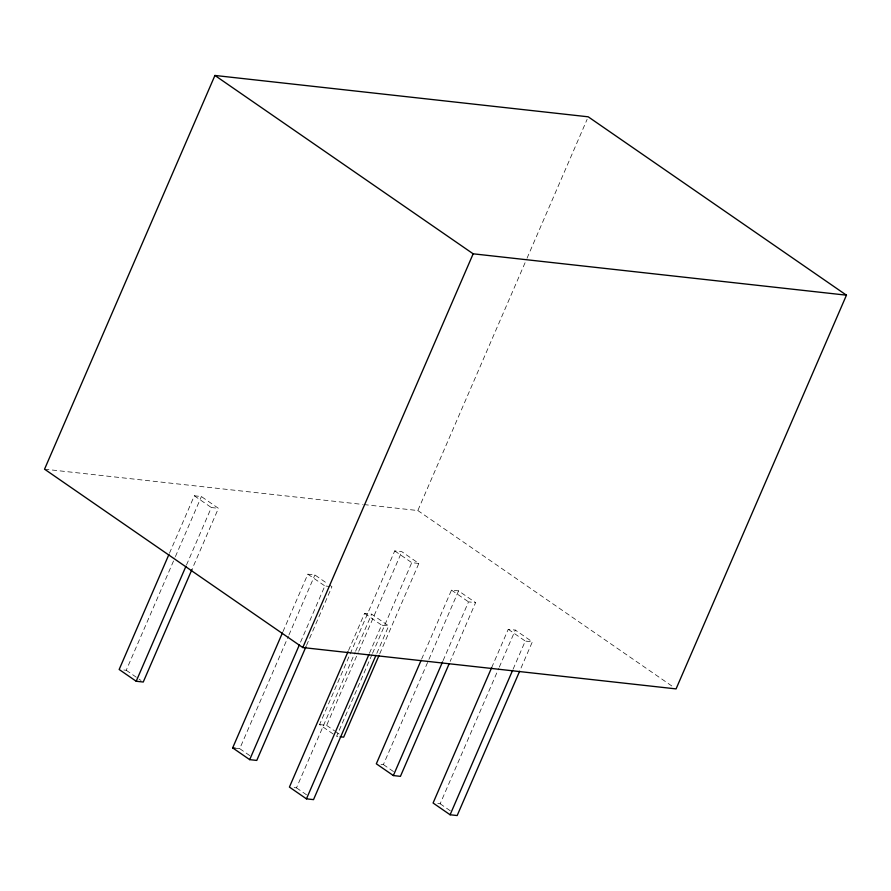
<?xml version="1.0" encoding="UTF-8"?>
<svg xmlns="http://www.w3.org/2000/svg" width="891" height="891" viewBox="0 0 891 891"><rect width="100%" height="100%" fill="white"/><g stroke="black" fill="none" stroke-linecap="round" stroke-linejoin="round"><path stroke-width="0.67" stroke-dasharray="4.46 3.34" d="M169.457 553.255L194.327 495.786L201.399 496.565L218.429 508.327L191.888 569.639M123.871 670.01L126.232 670.266L174.87 557.877M175.416 556.597L201.399 496.565M186.486 565.017L211.356 507.547L218.429 508.327M282.959 631.652L307.84 574.183L314.902 574.962L327.387 583.594M235.024 748.15L239.735 748.674L288.372 636.274M288.929 634.993L314.902 574.962M300.545 642.144L324.859 585.944L329.581 586.467M306.504 645.474L331.931 586.723L328.523 584.373M348.559 650.419L364.586 613.376L371.658 614.166L388.688 625.928L376.525 654.027M333.189 734.017L319.568 724.606L394.735 550.905L401.808 551.685L418.837 563.446L379.588 654.128M294.13 787.611L296.491 787.867L355.075 652.479M355.632 651.21L371.658 614.166M363.918 504.573L417.834 510.543L526.458 259.526M527.015 258.256L587.113 119.361M319.568 724.606L326.641 725.385L358.149 652.591M358.694 651.31L401.808 551.685M369.453 653.237L381.615 625.137L388.688 625.928M371.97 654.618L336.598 736.367L338.959 736.623M372.527 653.348L411.765 562.655L418.837 563.446M421.643 659.073L451.492 590.098L458.564 590.878L475.594 602.639L450.167 661.4M381.036 764.322L383.397 764.589L458.564 590.878M443.094 660.61L468.521 601.859L475.594 602.639M491.665 667.615L508.249 629.302L515.321 630.082L532.35 641.843L520.188 669.943M437.793 803.526L440.154 803.782L498.737 668.395M499.294 667.125L515.321 630.082M513.116 669.163L525.278 641.063L532.35 641.843M44.55 469.178L362.537 504.417M417.834 510.543L673.785 687.329M394.735 550.905L411.765 562.655M451.492 590.098L468.521 601.859M508.249 629.302L525.278 641.063M194.327 495.786L211.356 507.547M307.84 574.183L324.859 585.944M364.586 613.376L381.615 625.137M326.641 725.385L334.582 730.876M335.718 731.656L339.126 734.017M383.397 764.589L393.61 771.639M440.154 803.782L450.367 810.843M126.232 670.266L140.99 680.457M239.735 748.674L249.948 755.724M296.491 787.867L306.704 794.928"/><path stroke-width="1.34" d="M214.931 75.457L44.55 469.178L302.784 647.545L676.069 688.899L846.45 295.177L588.216 116.81L214.931 75.457L473.166 253.812L846.45 295.177M168.9 554.536L119.16 669.486L136.189 681.247L143.251 682.027L191.888 569.639M136.189 681.247L185.929 566.297M305.958 646.755L256.764 760.424L249.692 759.644L232.662 747.883L282.414 632.933M249.692 759.644L299.443 644.694M302.784 647.545L473.166 253.812M348.013 651.7L289.419 787.087L306.448 798.848L313.521 799.628L375.969 655.297M306.448 798.848L368.907 654.517M379.043 655.408L343.67 737.147L340.128 736.757M421.098 660.342L376.325 763.799L393.354 775.56L400.427 776.351L449.064 663.951M393.354 775.56L442.549 661.89M491.665 667.615L433.082 803.003L450.111 814.764L457.172 815.543L519.631 671.224M450.111 814.764L512.559 670.433M232.662 747.883L235.024 748.15"/></g></svg>
